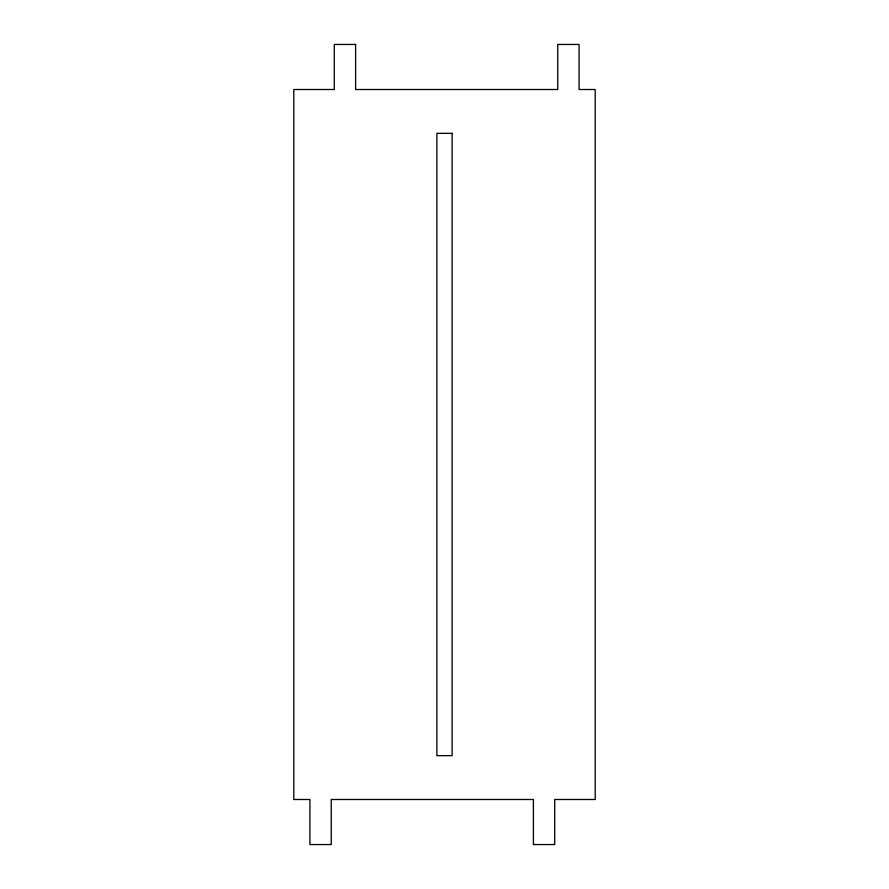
<?xml version="1.0" encoding="UTF-8"?>
<svg xmlns="http://www.w3.org/2000/svg" width="889" height="889" viewBox="0 0 889 889"><rect width="100%" height="100%" fill="white"/><g stroke="black" fill="none" stroke-linecap="round" stroke-linejoin="round"><path stroke-width="1.33" d="M355.6 44.45L334.286 44.45L334.286 89.511L293.792 89.511L293.792 799.489L309.928 799.489L309.928 844.55L331.241 844.55L331.241 799.489L533.4 799.489L533.4 844.55L554.714 844.55L554.714 799.489L595.208 799.489L595.208 89.511L579.072 89.511L579.072 44.45L557.759 44.45L557.759 89.511L355.6 89.511L355.6 44.45M452.112 133.35L436.888 133.35L436.888 755.65L452.112 755.65L452.112 133.35"/></g></svg>
